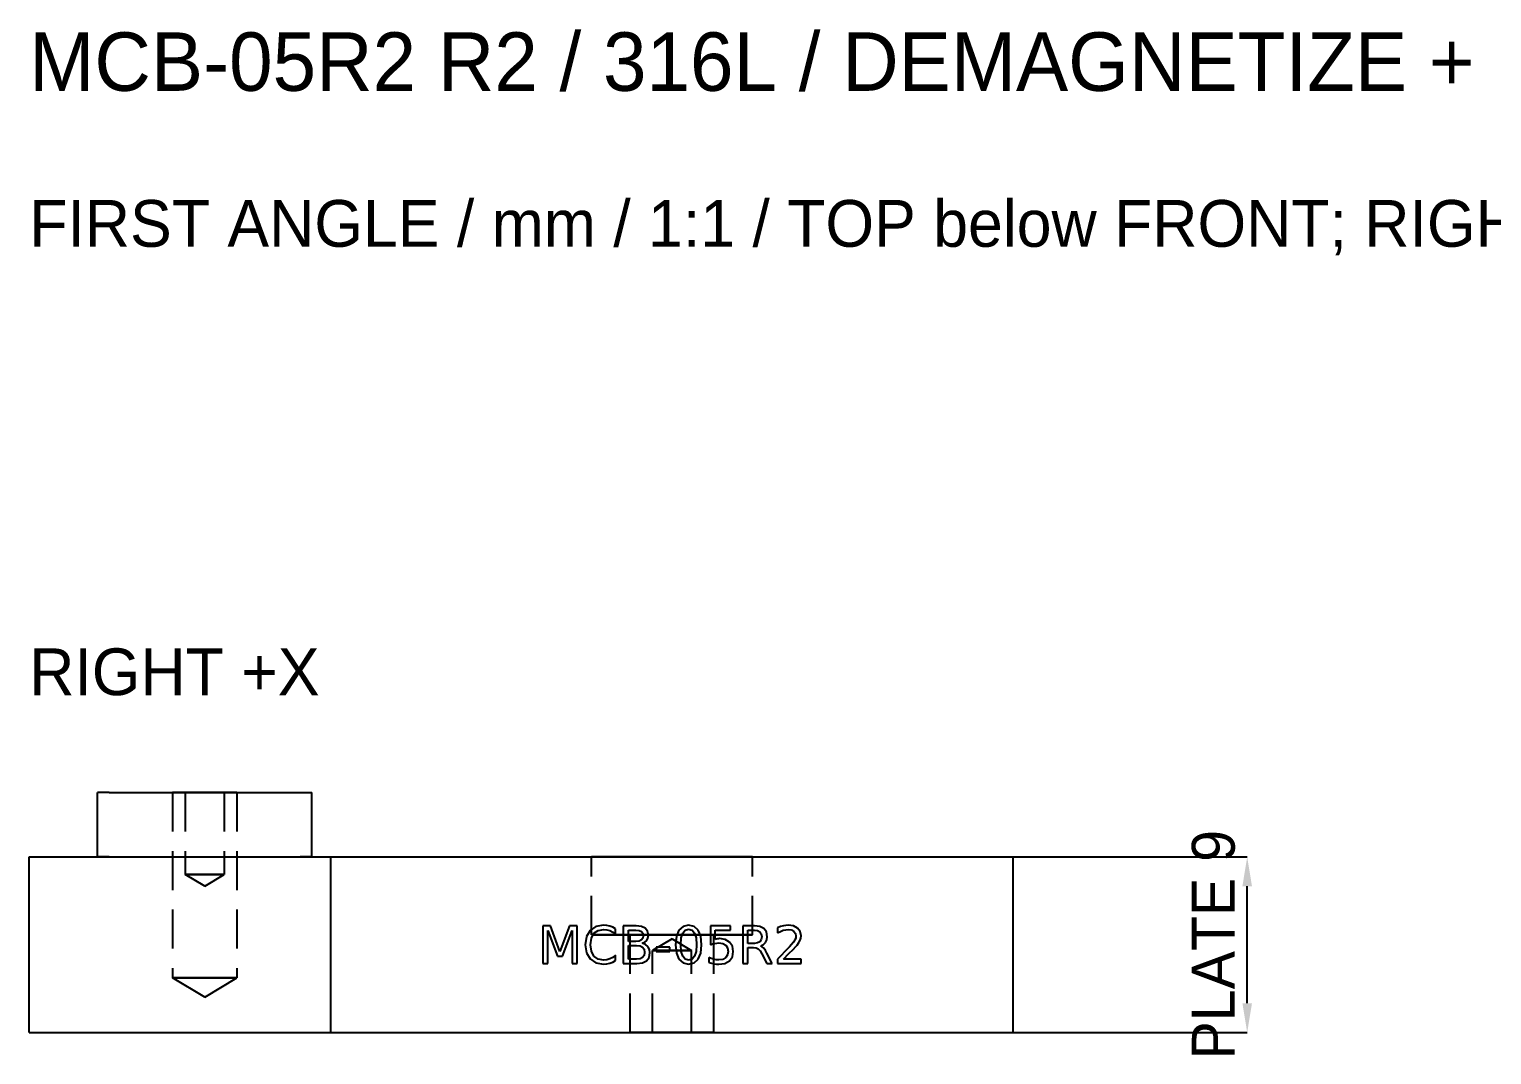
# Model space of a CAD drawing. Header units: millimetres. Extents: x -108 to 171, y -144 to 94.
# Drawn here: x -108 to -33, y 41.4 to 94 of the extents above; entities that cross this region are included whole.
import ezdxf

# ---------------------------------------------------------------- set-up
doc = ezdxf.new("R2010")
doc.units = ezdxf.units.MM
doc.linetypes.add('ZZHIDDEN', pattern=[3, 2, -1])
for name, color, linetype in [('DIMENSIONS', 3, 'CONTINUOUS'), ('HIDDEN', 8, 'ZZHIDDEN'), ('NOTES', 7, 'CONTINUOUS'), ('VISIBLE', 7, 'CONTINUOUS')]:
    doc.layers.add(name, color=color, linetype=linetype)
doc.dimstyles.get("Standard").update_dxf_attribs({"dimtxt": 2.5, "dimasz": 2.5, "dimexe": 1.25, "dimexo": 0.625, "dimtad": 1, "dimcen": 2.5, "dimazin": 3, "dimtfac": 1, "dimtmove": 0, "dimatfit": 3})

# ---------------------------------------------------------------- blocks, each defined once
blk = doc.blocks.new('_CLOSEDFILLED')
at = {"color": 0, "linetype": 'BYBLOCK'}
blk.add_solid([(-1, 0.164), (0, 0), (-1, -0.164)], dxfattribs=at)
blk = doc.blocks.new('*D4')
for p, q in [((-57.5, 51.5), (-45.5, 51.5)), ((-45.5, 44), (-45.5, 50)), ((-57.5, 42.5), (-45.5, 42.5))]:
    blk.add_line(p, q)
at = {"layer": 'Defpoints'}
for p in [(-57.5, 51.5), (-57.5, 42.5), (-45.5, 42.5)]:
    blk.add_point(p, dxfattribs=at)
at = {"layer": 'DIMENSIONS', "xscale": 1.5, "yscale": 1.5}
for p, rotation in [((-45.5, 51.5), 90), ((-45.5, 42.5), 270)]:
    blk.add_blockref('_CLOSEDFILLED', p, dxfattribs=dict(at, rotation=rotation))
at = {"layer": 'DIMENSIONS', "insert": (-47.225, 47), "char_height": 2.2, "attachment_point": 5, "rotation": 90}
blk.add_mtext('PLATE 9', dxfattribs=at)

msp = doc.modelspace()

# ---------------------------------------------------------------- linework, layer by layer
at = {"layer": 'HIDDEN'}
for p, q in [((-100.61917, 54.8), (-100.61917, 45.3)), ((-99.97417, 54.8), (-99.97417, 50.6)), ((-97.96417, 54.8), (-97.96417, 50.6)), ((-97.31917, 54.8), (-97.31917, 45.3)), ((-103.86917, 51.5), (-94.06917, 51.5)), ((-79.125, 47.5), (-79.125, 51.5)), ((-70.875, 47.5), (-70.875, 51.5)), ((-98.96917, 49.996), (-99.97417, 50.6)), ((-98.96917, 49.996), (-97.96417, 50.6)), ((-77.15, 42.5), (-77.15, 47.5)), ((-75, 47.304), (-76.005, 46.7)), ((-75, 47.304), (-73.995, 46.7)), ((-72.85, 42.5), (-72.85, 47.5)), ((-76.005, 42.5), (-76.005, 46.7)), ((-73.995, 42.5), (-73.995, 46.7)), ((-98.96917, 44.308), (-100.61917, 45.3)), ((-98.96917, 44.308), (-97.31917, 45.3))]:
    msp.add_line(p, q, dxfattribs=at)
for points in [[(-97.31917, 54.8), (-97.36054, 54.8), (-97.48257, 54.8), (-97.67915, 54.8), (-97.94041, 54.8), (-98.25326, 54.8), (-98.60201, 54.8), (-98.96917, 54.8), (-99.33633, 54.8), (-99.68508, 54.8), (-99.99793, 54.8), (-100.25919, 54.8), (-100.45577, 54.8), (-100.5778, 54.8), (-100.61917, 54.8)], [(-100.61917, 54.8), (-100.60879, 54.8), (-100.5778, 54.8), (-100.52658, 54.8), (-100.45577, 54.8), (-100.36626, 54.8), (-100.25919, 54.8), (-100.13589, 54.8), (-99.99793, 54.8), (-99.84702, 54.8), (-99.68508, 54.8), (-99.51413, 54.8), (-99.33633, 54.8), (-99.15391, 54.8), (-98.96917, 54.8)], [(-97.96417, 54.8), (-97.98937, 54.8), (-98.06369, 54.8), (-98.18343, 54.8), (-98.34256, 54.8), (-98.53312, 54.8), (-98.74554, 54.8), (-98.96917, 54.8), (-99.1928, 54.8), (-99.40522, 54.8), (-99.59578, 54.8), (-99.75491, 54.8), (-99.87464, 54.8), (-99.94897, 54.8), (-99.97417, 54.8)], [(-99.97417, 54.8), (-99.96785, 54.8), (-99.94897, 54.8), (-99.91777, 54.8), (-99.87464, 54.8), (-99.82013, 54.8), (-99.75491, 54.8), (-99.67981, 54.8), (-99.59578, 54.8), (-99.50386, 54.8), (-99.40522, 54.8), (-99.3011, 54.8), (-99.1928, 54.8), (-99.08169, 54.8), (-98.96917, 54.8)], [(-98.96917, 54.8), (-98.85664, 54.8), (-98.74554, 54.8), (-98.63724, 54.8), (-98.53312, 54.8), (-98.43448, 54.8), (-98.34256, 54.8), (-98.25853, 54.8), (-98.18343, 54.8), (-98.11821, 54.8), (-98.06369, 54.8), (-98.02057, 54.8), (-97.98937, 54.8), (-97.97049, 54.8), (-97.96417, 54.8)], [(-98.96917, 54.8), (-98.78443, 54.8), (-98.60201, 54.8), (-98.42421, 54.8), (-98.25326, 54.8), (-98.09132, 54.8), (-97.94041, 54.8), (-97.80244, 54.8), (-97.67915, 54.8), (-97.57207, 54.8), (-97.48257, 54.8), (-97.41176, 54.8), (-97.36054, 54.8), (-97.32954, 54.8), (-97.31917, 54.8)], [(-103.86917, 51.5), (-103.93635, 51.5), (-104.00268, 51.5), (-104.06734, 51.5), (-104.1295, 51.5), (-104.18839, 51.5), (-104.24326, 51.5), (-104.29343, 51.5), (-104.33827, 51.5), (-104.3772, 51.5), (-104.40975, 51.5), (-104.4355, 51.5), (-104.45413, 51.5), (-104.4654, 51.5), (-104.46917, 51.5)], [(-93.46917, 51.5), (-93.47294, 51.5), (-93.48421, 51.5), (-93.50284, 51.5), (-93.52859, 51.5), (-93.56113, 51.5), (-93.60007, 51.5), (-93.6449, 51.5), (-93.69507, 51.5), (-93.74995, 51.5), (-93.80884, 51.5), (-93.871, 51.5), (-93.93566, 51.5), (-94.00199, 51.5), (-94.06917, 51.5)], [(-70.875, 51.5), (-70.97842, 51.5), (-71.2835, 51.5), (-71.77495, 51.5), (-72.4281, 51.5), (-73.21023, 51.5), (-74.0821, 51.5), (-75, 51.5), (-75.9179, 51.5), (-76.78977, 51.5), (-77.5719, 51.5), (-78.22505, 51.5), (-78.7165, 51.5), (-79.02158, 51.5), (-79.125, 51.5)], [(-79.125, 51.5), (-79.09906, 51.5), (-79.02158, 51.5), (-78.89352, 51.5), (-78.7165, 51.5), (-78.49274, 51.5), (-78.22505, 51.5), (-77.91682, 51.5), (-77.5719, 51.5), (-77.19463, 51.5), (-76.78977, 51.5), (-76.3624, 51.5), (-75.9179, 51.5), (-75.46185, 51.5), (-75, 51.5)], [(-75, 51.5), (-74.53815, 51.5), (-74.0821, 51.5), (-73.6376, 51.5), (-73.21023, 51.5), (-72.80537, 51.5), (-72.4281, 51.5), (-72.08318, 51.5), (-71.77495, 51.5), (-71.50726, 51.5), (-71.2835, 51.5), (-71.10648, 51.5), (-70.97842, 51.5), (-70.90094, 51.5), (-70.875, 51.5)], [(-97.96417, 50.6), (-97.98937, 50.6), (-98.06369, 50.6), (-98.18343, 50.6), (-98.34256, 50.6), (-98.53312, 50.6), (-98.74554, 50.6), (-98.96917, 50.6), (-99.1928, 50.6), (-99.40522, 50.6), (-99.59578, 50.6), (-99.75491, 50.6), (-99.87464, 50.6), (-99.94897, 50.6), (-99.97417, 50.6)], [(-99.97417, 50.6), (-99.96785, 50.6), (-99.94897, 50.6), (-99.91777, 50.6), (-99.87464, 50.6), (-99.82013, 50.6), (-99.75491, 50.6), (-99.67981, 50.6), (-99.59578, 50.6), (-99.50386, 50.6), (-99.40522, 50.6), (-99.3011, 50.6), (-99.1928, 50.6), (-99.08169, 50.6), (-98.96917, 50.6)], [(-98.96917, 50.6), (-98.85664, 50.6), (-98.74554, 50.6), (-98.63724, 50.6), (-98.53312, 50.6), (-98.43448, 50.6), (-98.34256, 50.6), (-98.25853, 50.6), (-98.18343, 50.6), (-98.11821, 50.6), (-98.06369, 50.6), (-98.02057, 50.6), (-97.98937, 50.6), (-97.97049, 50.6), (-97.96417, 50.6)], [(-70.875, 47.5), (-70.97842, 47.5), (-71.2835, 47.5), (-71.77495, 47.5), (-72.4281, 47.5), (-73.21023, 47.5), (-74.0821, 47.5), (-75, 47.5), (-75.9179, 47.5), (-76.78977, 47.5), (-77.5719, 47.5), (-78.22505, 47.5), (-78.7165, 47.5), (-79.02158, 47.5), (-79.125, 47.5)], [(-79.125, 47.5), (-79.09906, 47.5), (-79.02158, 47.5), (-78.89352, 47.5), (-78.7165, 47.5), (-78.49274, 47.5), (-78.22505, 47.5), (-77.91682, 47.5), (-77.5719, 47.5), (-77.19463, 47.5), (-76.78977, 47.5), (-76.3624, 47.5), (-75.9179, 47.5), (-75.46185, 47.5), (-75, 47.5)], [(-72.85, 47.5), (-72.9039, 47.5), (-73.06292, 47.5), (-73.31906, 47.5), (-73.6595, 47.5), (-74.06715, 47.5), (-74.52158, 47.5), (-75, 47.5), (-75.47842, 47.5), (-75.93285, 47.5), (-76.3405, 47.5), (-76.68094, 47.5), (-76.93708, 47.5), (-77.0961, 47.5), (-77.15, 47.5)], [(-77.15, 47.5), (-77.13648, 47.5), (-77.0961, 47.5), (-77.02935, 47.5), (-76.93708, 47.5), (-76.82046, 47.5), (-76.68094, 47.5), (-76.52028, 47.5), (-76.3405, 47.5), (-76.14387, 47.5), (-75.93285, 47.5), (-75.7101, 47.5), (-75.47842, 47.5), (-75.24072, 47.5), (-75, 47.5)], [(-75, 47.5), (-74.75928, 47.5), (-74.52158, 47.5), (-74.2899, 47.5), (-74.06715, 47.5), (-73.85613, 47.5), (-73.6595, 47.5), (-73.47972, 47.5), (-73.31906, 47.5), (-73.17954, 47.5), (-73.06292, 47.5), (-72.97065, 47.5), (-72.9039, 47.5), (-72.86352, 47.5), (-72.85, 47.5)], [(-75, 47.5), (-74.53815, 47.5), (-74.0821, 47.5), (-73.6376, 47.5), (-73.21023, 47.5), (-72.80537, 47.5), (-72.4281, 47.5), (-72.08318, 47.5), (-71.77495, 47.5), (-71.50726, 47.5), (-71.2835, 47.5), (-71.10648, 47.5), (-70.97842, 47.5), (-70.90094, 47.5), (-70.875, 47.5)], [(-73.995, 46.7), (-74.0202, 46.7), (-74.09453, 46.7), (-74.21426, 46.7), (-74.37339, 46.7), (-74.56395, 46.7), (-74.77637, 46.7), (-75, 46.7), (-75.22363, 46.7), (-75.43605, 46.7), (-75.62661, 46.7), (-75.78574, 46.7), (-75.90547, 46.7), (-75.9798, 46.7), (-76.005, 46.7)], [(-76.005, 46.7), (-75.99868, 46.7), (-75.9798, 46.7), (-75.9486, 46.7), (-75.90547, 46.7), (-75.85096, 46.7), (-75.78574, 46.7), (-75.71064, 46.7), (-75.62661, 46.7), (-75.53469, 46.7), (-75.43605, 46.7), (-75.33193, 46.7), (-75.22363, 46.7), (-75.11252, 46.7), (-75, 46.7)], [(-75, 46.7), (-74.88748, 46.7), (-74.77637, 46.7), (-74.66807, 46.7), (-74.56395, 46.7), (-74.46531, 46.7), (-74.37339, 46.7), (-74.28936, 46.7), (-74.21426, 46.7), (-74.14904, 46.7), (-74.09453, 46.7), (-74.0514, 46.7), (-74.0202, 46.7), (-74.00132, 46.7), (-73.995, 46.7)], [(-97.31917, 45.3), (-97.36054, 45.3), (-97.48257, 45.3), (-97.67915, 45.3), (-97.94041, 45.3), (-98.25326, 45.3), (-98.60201, 45.3), (-98.96917, 45.3), (-99.33633, 45.3), (-99.68508, 45.3), (-99.99793, 45.3), (-100.25919, 45.3), (-100.45577, 45.3), (-100.5778, 45.3), (-100.61917, 45.3)], [(-100.61917, 45.3), (-100.60879, 45.3), (-100.5778, 45.3), (-100.52658, 45.3), (-100.45577, 45.3), (-100.36626, 45.3), (-100.25919, 45.3), (-100.13589, 45.3), (-99.99793, 45.3), (-99.84702, 45.3), (-99.68508, 45.3), (-99.51413, 45.3), (-99.33633, 45.3), (-99.15391, 45.3), (-98.96917, 45.3)], [(-98.96917, 45.3), (-98.78443, 45.3), (-98.60201, 45.3), (-98.42421, 45.3), (-98.25326, 45.3), (-98.09132, 45.3), (-97.94041, 45.3), (-97.80244, 45.3), (-97.67915, 45.3), (-97.57207, 45.3), (-97.48257, 45.3), (-97.41176, 45.3), (-97.36054, 45.3), (-97.32954, 45.3), (-97.31917, 45.3)], [(-72.85, 42.5), (-72.9039, 42.5), (-73.06292, 42.5), (-73.31906, 42.5), (-73.6595, 42.5), (-74.06715, 42.5), (-74.52158, 42.5), (-75, 42.5), (-75.47842, 42.5), (-75.93285, 42.5), (-76.3405, 42.5), (-76.68094, 42.5), (-76.93708, 42.5), (-77.0961, 42.5), (-77.15, 42.5)], [(-77.15, 42.5), (-77.13648, 42.5), (-77.0961, 42.5), (-77.02935, 42.5), (-76.93708, 42.5), (-76.82046, 42.5), (-76.68094, 42.5), (-76.52028, 42.5), (-76.3405, 42.5), (-76.14387, 42.5), (-75.93285, 42.5), (-75.7101, 42.5), (-75.47842, 42.5), (-75.24072, 42.5), (-75, 42.5)], [(-73.995, 42.5), (-74.0202, 42.5), (-74.09453, 42.5), (-74.21426, 42.5), (-74.37339, 42.5), (-74.56395, 42.5), (-74.77637, 42.5), (-75, 42.5), (-75.22363, 42.5), (-75.43605, 42.5), (-75.62661, 42.5), (-75.78574, 42.5), (-75.90547, 42.5), (-75.9798, 42.5), (-76.005, 42.5)], [(-76.005, 42.5), (-75.99868, 42.5), (-75.9798, 42.5), (-75.9486, 42.5), (-75.90547, 42.5), (-75.85096, 42.5), (-75.78574, 42.5), (-75.71064, 42.5), (-75.62661, 42.5), (-75.53469, 42.5), (-75.43605, 42.5), (-75.33193, 42.5), (-75.22363, 42.5), (-75.11252, 42.5), (-75, 42.5)], [(-75, 42.5), (-74.88748, 42.5), (-74.77637, 42.5), (-74.66807, 42.5), (-74.56395, 42.5), (-74.46531, 42.5), (-74.37339, 42.5), (-74.28936, 42.5), (-74.21426, 42.5), (-74.14904, 42.5), (-74.09453, 42.5), (-74.0514, 42.5), (-74.0202, 42.5), (-74.00132, 42.5), (-73.995, 42.5)], [(-75, 42.5), (-74.75928, 42.5), (-74.52158, 42.5), (-74.2899, 42.5), (-74.06715, 42.5), (-73.85613, 42.5), (-73.6595, 42.5), (-73.47972, 42.5), (-73.31906, 42.5), (-73.17954, 42.5), (-73.06292, 42.5), (-72.97065, 42.5), (-72.9039, 42.5), (-72.86352, 42.5), (-72.85, 42.5)]]:
    msp.add_lwpolyline(points, dxfattribs=at)
at = {"layer": 'VISIBLE'}
for p, q in [((-104.46917, 51.5), (-104.46917, 54.8)), ((-103.86917, 54.8), (-94.06917, 54.8)), ((-93.46917, 51.5), (-93.46917, 54.8)), ((-107.96917, 42.5), (-107.96917, 51.5)), ((-107.36917, 51.5), (-93.1, 51.5)), ((-92.5, 42.5), (-92.5, 51.5)), ((-91.9, 51.5), (-58.1, 51.5)), ((-57.5, 42.5), (-57.5, 51.5)), ((-81.239, 47.9653), (-81.62776, 47.9653)), ((-81.62776, 47.9653), (-81.62776, 46.0376)), ((-81.37451, 46.0376), (-81.37451, 47.73022)), ((-81.37451, 47.73022), (-80.8775, 46.40818)), ((-80.74737, 46.65358), (-81.239, 47.9653)), ((-80.25284, 47.9653), (-80.74737, 46.65358)), ((-80.61558, 46.40818), (-80.11857, 47.73022)), ((-79.86408, 47.9653), (-80.25284, 47.9653)), ((-80.11857, 47.73022), (-80.11857, 46.0376)), ((-79.86408, 46.0376), (-79.86408, 47.9653)), ((-79.39465, 47.41489), (-79.45755, 46.99938)), ((-79.20595, 47.73187), (-79.39465, 47.41489)), ((-78.90746, 47.93297), (-79.20595, 47.73187)), ((-79.1824, 46.99938), (-79.1385, 47.3365)), ((-79.1385, 47.3365), (-79.00682, 47.58356)), ((-79.00682, 47.58356), (-78.7925, 47.73508)), ((-78.51601, 48), (-78.90746, 47.93297)), ((-78.7925, 47.73508), (-78.50072, 47.78558)), ((-78.34828, 47.98854), (-78.51601, 48)), ((-78.50072, 47.78558), (-78.33764, 47.7704)), ((-78.19046, 47.95414), (-78.34828, 47.98854)), ((-78.33764, 47.7704), (-78.18385, 47.72485)), ((-78.04193, 47.89682), (-78.19046, 47.95414)), ((-78.18385, 47.72485), (-78.03904, 47.64894)), ((-77.90291, 47.81657), (-78.04193, 47.89682)), ((-78.03904, 47.64894), (-77.90291, 47.54183)), ((-77.90291, 47.54183), (-77.90291, 47.81657)), ((-76.83371, 47.9653), (-77.5001, 47.9653)), ((-77.5001, 47.9653), (-77.5001, 46.0376)), ((-77.23941, 47.75088), (-76.85313, 47.75088)), ((-77.23941, 47.17001), (-77.23941, 47.75088)), ((-76.85313, 47.75088), (-76.68663, 47.7328)), ((-76.56972, 47.93431), (-76.83371, 47.9653)), ((-76.68663, 47.7328), (-76.56889, 47.67858)), ((-76.3743, 47.84136), (-76.56972, 47.93431)), ((-76.56889, 47.67858), (-76.49855, 47.5879)), ((-76.49855, 47.33216), (-76.56889, 47.24148)), ((-76.49855, 47.5879), (-76.47511, 47.46044)), ((-76.47511, 47.46044), (-76.49855, 47.33216)), ((-76.25315, 47.69128), (-76.3743, 47.84136)), ((-76.29539, 47.20719), (-76.23342, 47.32989)), ((-76.21277, 47.48895), (-76.25315, 47.69128)), ((-76.23342, 47.32989), (-76.21277, 47.48895)), ((-74.77443, 47.42935), (-74.81719, 46.99938)), ((-74.64615, 47.74344), (-74.77443, 47.42935)), ((-74.43689, 47.93586), (-74.64615, 47.74344)), ((-74.55526, 46.99938), (-74.52995, 47.34724)), ((-74.52995, 47.34724), (-74.45404, 47.59512)), ((-74.45404, 47.59512), (-74.32751, 47.74385)), ((-74.15121, 48), (-74.43689, 47.93586)), ((-74.32751, 47.74385), (-74.15121, 47.79343)), ((-73.86521, 47.93586), (-74.15121, 48)), ((-74.15121, 47.79343), (-73.97377, 47.74385)), ((-73.97377, 47.74385), (-73.84714, 47.59512)), ((-73.65586, 47.74344), (-73.86521, 47.93586)), ((-73.84714, 47.59512), (-73.77092, 47.34724)), ((-73.77092, 47.34724), (-73.74551, 46.99938)), ((-73.52758, 47.42935), (-73.65586, 47.74344)), ((-73.48482, 46.99938), (-73.52758, 47.42935)), ((-72, 47.9653), (-73.02376, 47.9653)), ((-73.02376, 47.9653), (-73.02376, 46.9969)), ((-72.78496, 47.74551), (-72, 47.74551)), ((-72.78496, 47.27329), (-72.78496, 47.74551)), ((-72.72836, 47.29023), (-72.78496, 47.27329)), ((-72.67176, 47.30221), (-72.72836, 47.29023)), ((-72.61475, 47.30934), (-72.67176, 47.30221)), ((-72.55774, 47.31171), (-72.61475, 47.30934)), ((-72.26864, 47.26751), (-72.55774, 47.31171)), ((-72.04668, 47.13489), (-72.26864, 47.26751)), ((-72, 47.74551), (-72, 47.9653)), ((-70.77876, 47.9653), (-71.36749, 47.9653)), ((-71.36749, 47.9653), (-71.36749, 46.0376)), ((-71.1068, 47.75088), (-70.77876, 47.75088)), ((-71.1068, 47.06672), (-71.1068, 47.75088)), ((-70.49019, 47.9307), (-70.77876, 47.9653)), ((-70.77876, 47.75088), (-70.61341, 47.72939)), ((-70.61341, 47.72939), (-70.49411, 47.66495)), ((-70.49411, 47.66495), (-70.42192, 47.55825)), ((-70.42192, 47.26152), (-70.49411, 47.15389)), ((-70.28548, 47.8269), (-70.49019, 47.9307)), ((-70.42192, 47.55825), (-70.39785, 47.41004)), ((-70.39785, 47.41004), (-70.42192, 47.26152)), ((-70.1634, 47.65369), (-70.28548, 47.8269)), ((-70.1227, 47.41004), (-70.1634, 47.65369)), ((-70.14388, 47.24334), (-70.1227, 47.41004)), ((-69.4309, 47.9278), (-69.58314, 47.87234)), ((-69.58314, 47.87234), (-69.58314, 47.60876)), ((-69.58314, 47.60876), (-69.43297, 47.68447)), ((-69.43297, 47.68447), (-69.29229, 47.73807)), ((-69.28899, 47.96778), (-69.4309, 47.9278)), ((-69.29229, 47.73807), (-69.15937, 47.76999)), ((-69.15772, 47.99194), (-69.28899, 47.96778)), ((-69.15937, 47.76999), (-69.03326, 47.78062)), ((-69.03822, 48), (-69.15772, 47.99194)), ((-68.76906, 47.96251), (-69.03822, 48)), ((-69.03326, 47.78062), (-68.87647, 47.75635)), ((-68.87647, 47.75635), (-68.75232, 47.68354)), ((-68.56063, 47.85003), (-68.76906, 47.96251)), ((-68.75232, 47.68354), (-68.67145, 47.57261)), ((-68.65699, 47.33815), (-68.69448, 47.24148)), ((-68.67145, 47.57261), (-68.64449, 47.43317)), ((-68.64449, 47.43317), (-68.65699, 47.33815)), ((-68.42708, 47.67527), (-68.56063, 47.85003)), ((-68.42718, 47.22454), (-68.39372, 47.33423)), ((-68.38257, 47.45011), (-68.42708, 47.67527)), ((-68.39372, 47.33423), (-68.38257, 47.45011)), ((-79.45755, 46.99938), (-79.39465, 46.58469)), ((-79.39465, 46.58469), (-79.20595, 46.26771)), ((-79.1385, 46.66319), (-79.1824, 46.99938)), ((-79.00682, 46.41644), (-79.1385, 46.66319)), ((-76.85313, 47.17001), (-77.23941, 47.17001)), ((-77.23941, 46.95807), (-76.8209, 46.95807)), ((-77.23941, 46.25201), (-77.23941, 46.95807)), ((-76.68663, 47.18787), (-76.85313, 47.17001)), ((-76.8209, 46.95807), (-76.63788, 46.93658)), ((-76.56889, 47.24148), (-76.68663, 47.18787)), ((-76.63788, 46.93658), (-76.5094, 46.87213)), ((-76.53832, 47.07705), (-76.39744, 47.12239)), ((-76.36728, 47.01322), (-76.53832, 47.07705)), ((-76.5094, 46.87213), (-76.43317, 46.76276)), ((-76.43317, 46.76276), (-76.40777, 46.60566)), ((-76.40777, 46.60566), (-76.43317, 46.44939)), ((-76.39744, 47.12239), (-76.29539, 47.20719)), ((-76.23921, 46.90436), (-76.36728, 47.01322)), ((-76.15926, 46.75707), (-76.23921, 46.90436)), ((-76.17651, 46.34828), (-76.13262, 46.57715)), ((-76.13262, 46.57715), (-76.15926, 46.75707)), ((-75.81615, 46.86759), (-75.81615, 46.65606)), ((-75.12043, 46.86759), (-75.81615, 46.86759)), ((-75.81615, 46.65606), (-75.12043, 46.65606)), ((-75.12043, 46.65606), (-75.12043, 46.86759)), ((-74.81719, 46.99938), (-74.77443, 46.57023)), ((-74.77443, 46.57023), (-74.64615, 46.25615)), ((-74.52995, 46.65265), (-74.55526, 46.99938)), ((-74.45404, 46.40488), (-74.52995, 46.65265)), ((-73.77092, 46.65265), (-73.84714, 46.40488)), ((-73.74551, 46.99938), (-73.77092, 46.65265)), ((-73.65586, 46.25615), (-73.52758, 46.57023)), ((-73.52758, 46.57023), (-73.48482, 46.99938)), ((-73.02376, 46.9969), (-72.91665, 47.03956)), ((-72.91665, 47.03956), (-72.81182, 47.0692)), ((-72.81182, 47.0692), (-72.7076, 47.08655)), ((-72.7076, 47.08655), (-72.60318, 47.09234)), ((-72.60318, 47.09234), (-72.40302, 47.0629)), ((-72.40302, 47.0629), (-72.24954, 46.97459)), ((-72.24954, 46.97459), (-72.15162, 46.83629)), ((-72.15162, 46.83629), (-72.11898, 46.65606)), ((-72.11898, 46.65606), (-72.15162, 46.47552)), ((-71.90508, 46.92677), (-72.04668, 47.13489)), ((-71.90632, 46.37957), (-71.85788, 46.65606)), ((-71.85788, 46.65606), (-71.90508, 46.92677)), ((-70.77876, 47.06672), (-71.1068, 47.06672)), ((-71.1068, 46.0376), (-71.1068, 46.8523)), ((-71.1068, 46.8523), (-70.82256, 46.8523)), ((-70.82256, 46.8523), (-70.68395, 46.8365)), ((-70.61341, 47.08851), (-70.77876, 47.06672)), ((-70.68395, 46.8365), (-70.57798, 46.78909)), ((-70.49411, 47.15389), (-70.61341, 47.08851)), ((-70.57798, 46.78909), (-70.48678, 46.69325)), ((-70.48678, 46.69325), (-70.39248, 46.53212)), ((-70.45321, 46.94154), (-70.3112, 47.0062)), ((-70.37048, 46.89692), (-70.45321, 46.94154)), ((-70.39248, 46.53212), (-70.14625, 46.0376)), ((-70.29002, 46.82008), (-70.37048, 46.89692)), ((-70.3112, 47.0062), (-70.2074, 47.10762)), ((-70.21049, 46.70967), (-70.29002, 46.82008)), ((-70.13055, 46.56435), (-70.21049, 46.70967)), ((-70.2074, 47.10762), (-70.14388, 47.24334)), ((-69.86573, 46.0376), (-70.13055, 46.56435)), ((-69.19149, 46.66928), (-69.42068, 46.43689)), ((-69.28238, 46.25697), (-69.00279, 46.54276)), ((-68.98265, 46.88236), (-69.19149, 46.66928)), ((-69.00279, 46.54276), (-68.79446, 46.75728)), ((-68.86924, 47.00351), (-68.98265, 46.88236)), ((-68.76296, 47.13324), (-68.86924, 47.00351)), ((-68.79446, 46.75728), (-68.65658, 46.90085)), ((-68.69448, 47.24148), (-68.76296, 47.13324)), ((-68.65658, 46.90085), (-68.58913, 46.97377)), ((-68.58913, 46.97377), (-68.48977, 47.10876)), ((-68.48977, 47.10876), (-68.42718, 47.22454)), ((-81.62776, 46.0376), (-81.37451, 46.0376)), ((-80.8775, 46.40818), (-80.61558, 46.40818)), ((-80.11857, 46.0376), (-79.86408, 46.0376)), ((-79.20595, 46.26771), (-78.90746, 46.06693)), ((-78.7925, 46.26492), (-79.00682, 46.41644)), ((-78.90746, 46.06693), (-78.51601, 46)), ((-78.50072, 46.21442), (-78.7925, 46.26492)), ((-78.51601, 46), (-78.35013, 46.01157)), ((-78.33764, 46.2296), (-78.50072, 46.21442)), ((-78.35013, 46.01157), (-78.19294, 46.04627)), ((-78.18385, 46.27515), (-78.33764, 46.2296)), ((-78.19294, 46.04627), (-78.04379, 46.10452)), ((-78.03904, 46.35137), (-78.18385, 46.27515)), ((-78.04379, 46.10452), (-77.90291, 46.18591)), ((-77.90291, 46.45858), (-78.03904, 46.35137)), ((-77.90291, 46.18591), (-77.90291, 46.45858)), ((-77.5001, 46.0376), (-76.8081, 46.0376)), ((-76.8209, 46.25201), (-77.23941, 46.25201)), ((-76.63788, 46.27381), (-76.8209, 46.25201)), ((-76.8081, 46.0376), (-76.52097, 46.07271)), ((-76.5094, 46.33919), (-76.63788, 46.27381)), ((-76.52097, 46.07271), (-76.3082, 46.17806)), ((-76.43317, 46.44939), (-76.5094, 46.33919)), ((-76.3082, 46.17806), (-76.17651, 46.34828)), ((-74.64615, 46.25615), (-74.43689, 46.06404)), ((-74.32751, 46.25615), (-74.45404, 46.40488)), ((-74.43689, 46.06404), (-74.15121, 46)), ((-74.15121, 46.20657), (-74.32751, 46.25615)), ((-73.97377, 46.25615), (-74.15121, 46.20657)), ((-74.15121, 46), (-73.86521, 46.06404)), ((-73.84714, 46.40488), (-73.97377, 46.25615)), ((-73.86521, 46.06404), (-73.65586, 46.25615)), ((-72.98709, 46.28982), (-73.10514, 46.34497)), ((-73.10514, 46.34497), (-73.10514, 46.08263)), ((-73.10514, 46.08263), (-72.97304, 46.04648)), ((-72.86511, 46.25077), (-72.98709, 46.28982)), ((-72.97304, 46.04648), (-72.84528, 46.02066)), ((-72.73766, 46.22754), (-72.86511, 46.25077)), ((-72.84528, 46.02066), (-72.72041, 46.00516)), ((-72.60318, 46.21979), (-72.73766, 46.22754)), ((-72.72041, 46.00516), (-72.59781, 46)), ((-72.40302, 46.24912), (-72.60318, 46.21979)), ((-72.59781, 46), (-72.28507, 46.04307)), ((-72.24954, 46.33712), (-72.40302, 46.24912)), ((-72.28507, 46.04307), (-72.05164, 46.17228)), ((-72.15162, 46.47552), (-72.24954, 46.33712)), ((-72.05164, 46.17228), (-71.90632, 46.37957)), ((-71.36749, 46.0376), (-71.1068, 46.0376)), ((-70.14625, 46.0376), (-69.86573, 46.0376)), ((-69.42068, 46.43689), (-69.59595, 46.25697)), ((-69.59595, 46.25697), (-69.59595, 46.0376)), ((-69.59595, 46.0376), (-68.37224, 46.0376)), ((-68.37224, 46.25697), (-69.28238, 46.25697)), ((-68.37224, 46.0376), (-68.37224, 46.25697)), ((-107.36917, 42.5), (-93.1, 42.5)), ((-91.9, 42.5), (-58.1, 42.5))]:
    msp.add_line(p, q, dxfattribs=at)
for points in [[(-103.86917, 54.8), (-103.93635, 54.8), (-104.00268, 54.8), (-104.06734, 54.8), (-104.1295, 54.8), (-104.18839, 54.8), (-104.24326, 54.8), (-104.29343, 54.8), (-104.33827, 54.8), (-104.3772, 54.8), (-104.40975, 54.8), (-104.4355, 54.8), (-104.45413, 54.8), (-104.4654, 54.8), (-104.46917, 54.8)], [(-94.06917, 54.8), (-94.00199, 54.8), (-93.93566, 54.8), (-93.871, 54.8), (-93.80884, 54.8), (-93.74995, 54.8), (-93.69507, 54.8), (-93.6449, 54.8), (-93.60007, 54.8), (-93.56113, 54.8), (-93.52859, 54.8), (-93.50284, 54.8), (-93.48421, 54.8), (-93.47294, 54.8), (-93.46917, 54.8)], [(-107.96917, 51.5), (-107.9654, 51.5), (-107.95413, 51.5), (-107.9355, 51.5), (-107.90975, 51.5), (-107.8772, 51.5), (-107.83827, 51.5), (-107.79343, 51.5), (-107.74326, 51.5), (-107.68839, 51.5), (-107.6295, 51.5), (-107.56734, 51.5), (-107.50268, 51.5), (-107.43635, 51.5), (-107.36917, 51.5)], [(-93.1, 51.5), (-93.03282, 51.5), (-92.96649, 51.5), (-92.90183, 51.5), (-92.83967, 51.5), (-92.78078, 51.5), (-92.72591, 51.5), (-92.67574, 51.5), (-92.6309, 51.5), (-92.59197, 51.5), (-92.55942, 51.5), (-92.53367, 51.5), (-92.51504, 51.5), (-92.50377, 51.5), (-92.5, 51.5)], [(-92.5, 51.5), (-92.49623, 51.5), (-92.48496, 51.5), (-92.46633, 51.5), (-92.44058, 51.5), (-92.40803, 51.5), (-92.3691, 51.5), (-92.32426, 51.5), (-92.27409, 51.5), (-92.21922, 51.5), (-92.16033, 51.5), (-92.09817, 51.5), (-92.03351, 51.5), (-91.96718, 51.5), (-91.9, 51.5)], [(-58.1, 51.5), (-58.03282, 51.5), (-57.96649, 51.5), (-57.90183, 51.5), (-57.83967, 51.5), (-57.78078, 51.5), (-57.72591, 51.5), (-57.67574, 51.5), (-57.6309, 51.5), (-57.59197, 51.5), (-57.55942, 51.5), (-57.53367, 51.5), (-57.51504, 51.5), (-57.50377, 51.5), (-57.5, 51.5)], [(-107.96917, 42.5), (-107.9654, 42.5), (-107.95413, 42.5), (-107.9355, 42.5), (-107.90975, 42.5), (-107.8772, 42.5), (-107.83827, 42.5), (-107.79343, 42.5), (-107.74326, 42.5), (-107.68839, 42.5), (-107.6295, 42.5), (-107.56734, 42.5), (-107.50268, 42.5), (-107.43635, 42.5), (-107.36917, 42.5)], [(-93.1, 42.5), (-93.03282, 42.5), (-92.96649, 42.5), (-92.90183, 42.5), (-92.83967, 42.5), (-92.78078, 42.5), (-92.72591, 42.5), (-92.67574, 42.5), (-92.6309, 42.5), (-92.59197, 42.5), (-92.55942, 42.5), (-92.53367, 42.5), (-92.51504, 42.5), (-92.50377, 42.5), (-92.5, 42.5)], [(-92.5, 42.5), (-92.49623, 42.5), (-92.48496, 42.5), (-92.46633, 42.5), (-92.44058, 42.5), (-92.40803, 42.5), (-92.3691, 42.5), (-92.32426, 42.5), (-92.27409, 42.5), (-92.21922, 42.5), (-92.16033, 42.5), (-92.09817, 42.5), (-92.03351, 42.5), (-91.96718, 42.5), (-91.9, 42.5)], [(-58.1, 42.5), (-58.03282, 42.5), (-57.96649, 42.5), (-57.90183, 42.5), (-57.83967, 42.5), (-57.78078, 42.5), (-57.72591, 42.5), (-57.67574, 42.5), (-57.6309, 42.5), (-57.59197, 42.5), (-57.55942, 42.5), (-57.53367, 42.5), (-57.51504, 42.5), (-57.50377, 42.5), (-57.5, 42.5)]]:
    msp.add_lwpolyline(points, dxfattribs=at)

# ---------------------------------------------------------------- texts
at = {"layer": 'NOTES'}
for s, height, p in [('MCB-05R2 R2 / 316L / DEMAGNETIZE + PASSIVATE', 3, (-107.96917, 90.8)), ('FIRST ANGLE / mm / 1:1 / TOP below FRONT; RIGHT to left', 2.4, (-107.96917, 82.8)), ('RIGHT +X', 2.4, (-107.96917, 59.8))]:
    msp.add_text(s, height=height, dxfattribs=at).set_placement(p)

# ---------------------------------------------------------------- dimensions: what is measured, and where the dimension line sits
at = {"layer": 'DIMENSIONS'}
dim = msp.add_linear_dim(base=(-45.5, 42.5), p1=(-57.5, 42.5), p2=(-57.5, 51.5), angle=90, text='PLATE 9', dimstyle='Standard', override={"dimtxt": 2.2, "dimasz": 1.5, "dimdec": 4, "dimdsep": 46}, dxfattribs=at)
dim.commit()
dim.dimension.update_dxf_attribs({"geometry": '*D4', "text_midpoint": (-47.225, 47)})

doc.saveas('drawing.dxf')
